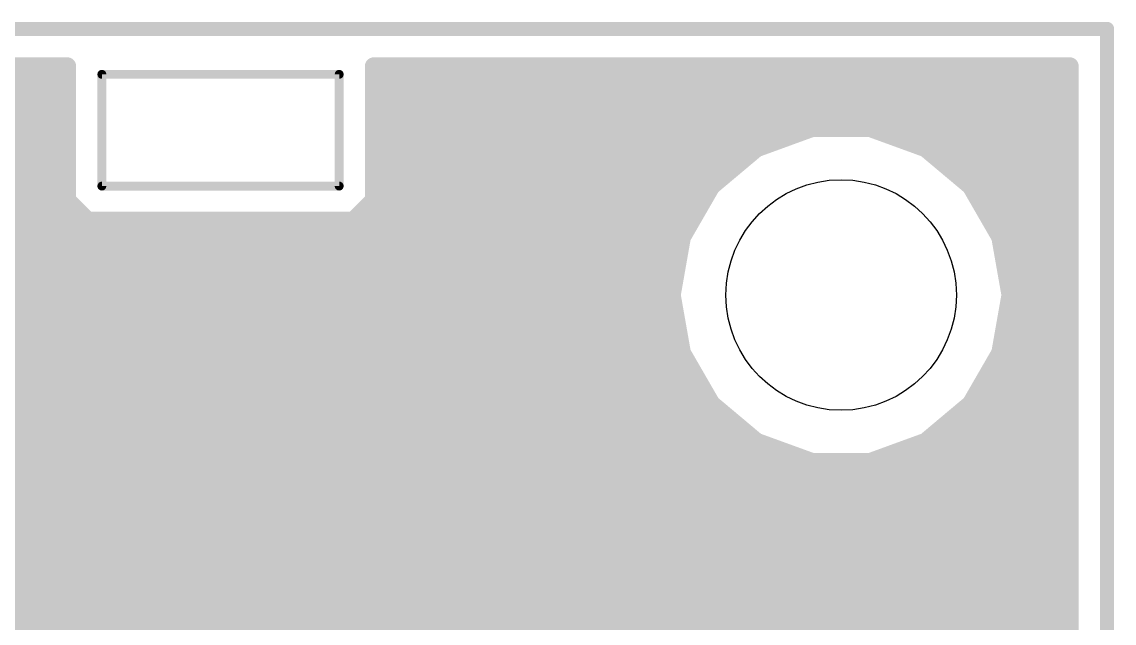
# Model space of a CAD drawing. Extents: x -0.1 to 53.2, y -0.1 to 25.5.
# Drawn here: x 9.85 to 25.5, y 16.89 to 25.5 of the extents above; entities that cross this region are included whole.
import ezdxf

# ---------------------------------------------------------------- set-up
doc = ezdxf.new("R2010")
doc.units = 0
doc.layers.add('16', color=175, linetype='CONTINUOUS')
doc.layers.add('20', color=7, linetype='CONTINUOUS')

msp = doc.modelspace()

# ---------------------------------------------------------------- linework, layer by layer
at = {"layer": '16', "const_width": 0.254}
for points in [[(0.5334, 24.8666), (10.5047, 24.8666)], [(10.5047, 24.8666), (10.5047, 22.9448)], [(14.8953, 22.9448), (14.8953, 24.8666)], [(14.8953, 24.8666), (24.8666, 24.8666)], [(24.8666, 24.8666), (24.8666, 14.8953)], [(0.5334, 24.638), (10.5047, 24.638)], [(14.8953, 24.638), (24.8666, 24.638)], [(0.5334, 24.384), (10.5047, 24.384)], [(14.8953, 24.384), (24.8666, 24.384)], [(0.5334, 24.13), (10.5047, 24.13)], [(14.8953, 24.13), (24.8666, 24.13)], [(21.169, 23.9776), (20.3778, 23.6896)], [(22.011, 23.9776), (21.169, 23.9776)], [(22.8022, 23.6896), (22.011, 23.9776)], [(4.5101, 23.876), (10.5047, 23.876)], [(14.8953, 23.876), (20.8899, 23.876)], [(22.2901, 23.876), (24.8666, 23.876)], [(20.3778, 23.6896), (19.7328, 23.1484)], [(20.3778, 23.6896), (20.3778, 23.6896)], [(23.4472, 23.1484), (22.8022, 23.6896)], [(22.8022, 23.6896), (22.8022, 23.6896)], [(5.1028, 23.622), (10.5047, 23.622)], [(14.8953, 23.622), (20.2972, 23.622)], [(22.8828, 23.622), (24.8666, 23.622)], [(5.4055, 23.368), (10.5047, 23.368)], [(14.8953, 23.368), (19.9945, 23.368)], [(23.1855, 23.368), (24.8666, 23.368)], [(5.6871, 23.114), (10.5047, 23.114)], [(14.8953, 23.114), (19.7129, 23.114)], [(19.7328, 23.1484), (19.3118, 22.4192)], [(19.7328, 23.1484), (19.7328, 23.1484)], [(19.7328, 23.1484), (19.7328, 23.1484)], [(23.8682, 22.4192), (23.4472, 23.1484)], [(23.4472, 23.1484), (23.4472, 23.1484)], [(23.4671, 23.114), (24.8666, 23.114)], [(10.5047, 22.9448), (10.7948, 22.6547)], [(14.6052, 22.6547), (14.8953, 22.9448)], [(5.8337, 22.86), (10.5895, 22.86)], [(14.8105, 22.86), (19.5663, 22.86)], [(23.6137, 22.86), (24.8666, 22.86)], [(5.9804, 22.606), (19.4196, 22.606)], [(10.7948, 22.6547), (14.6052, 22.6547)], [(23.7604, 22.606), (24.8666, 22.606)], [(19.3118, 22.4192), (19.1656, 21.59)], [(19.3118, 22.4192), (19.3118, 22.4192)], [(24.0144, 21.59), (23.8682, 22.4192)], [(23.8682, 22.4192), (23.8682, 22.4192)], [(6.1001, 22.352), (19.2999, 22.352)], [(23.8801, 22.352), (24.8666, 22.352)], [(6.1449, 22.098), (19.2551, 22.098)], [(23.9249, 22.098), (24.8666, 22.098)], [(6.1896, 21.844), (19.2104, 21.844)], [(23.9696, 21.844), (24.8666, 21.844)], [(6.2344, 21.59), (19.1656, 21.59)], [(19.1656, 21.59), (19.1656, 21.59)], [(19.1656, 21.59), (19.3118, 20.7608)], [(23.8682, 20.7608), (24.0144, 21.59)], [(24.0144, 21.59), (24.0144, 21.59)], [(24.0144, 21.59), (24.8666, 21.59)], [(6.1896, 21.336), (19.2104, 21.336)], [(23.9696, 21.336), (24.8666, 21.336)], [(6.1449, 21.082), (19.2551, 21.082)], [(23.9249, 21.082), (24.8666, 21.082)], [(6.1001, 20.828), (19.2999, 20.828)], [(19.3118, 20.7608), (19.3118, 20.7608)], [(19.3118, 20.7608), (19.7328, 20.0316)], [(23.4472, 20.0316), (23.8682, 20.7608)], [(23.8682, 20.7608), (23.8682, 20.7608)], [(23.8801, 20.828), (24.8666, 20.828)], [(5.9804, 20.574), (19.4196, 20.574)], [(23.7604, 20.574), (24.8666, 20.574)], [(5.8337, 20.32), (19.5663, 20.32)], [(23.6137, 20.32), (24.8666, 20.32)], [(5.6871, 20.066), (19.7129, 20.066)], [(23.4671, 20.066), (24.8666, 20.066)], [(19.7328, 20.0316), (19.7328, 20.0316)], [(19.7328, 20.0316), (20.3778, 19.4904)], [(22.8022, 19.4904), (23.4472, 20.0316)], [(23.4472, 20.0316), (23.4472, 20.0316)], [(23.4472, 20.0316), (23.4472, 20.0316)], [(5.4055, 19.812), (19.9945, 19.812)], [(23.1855, 19.812), (24.8666, 19.812)], [(5.1028, 19.558), (20.2972, 19.558)], [(20.3778, 19.4904), (20.3778, 19.4904)], [(20.3778, 19.4904), (21.169, 19.2024)], [(22.011, 19.2024), (22.8022, 19.4904)], [(22.8022, 19.4904), (22.8022, 19.4904)], [(22.8828, 19.558), (24.8666, 19.558)], [(4.5101, 19.304), (20.8899, 19.304)], [(22.2901, 19.304), (24.8666, 19.304)], [(21.169, 19.2024), (21.3691, 19.2024)], [(21.3691, 19.2024), (22.011, 19.2024)], [(0.5334, 19.05), (24.8666, 19.05)], [(0.5334, 18.796), (24.8666, 18.796)], [(0.5334, 18.542), (24.8666, 18.542)], [(0.5334, 18.288), (24.8666, 18.288)], [(0.5334, 18.034), (24.8666, 18.034)], [(0.5334, 17.78), (24.8666, 17.78)], [(0.5334, 17.526), (24.8666, 17.526)], [(0.5334, 17.272), (24.8666, 17.272)], [(0.5334, 17.018), (24.8666, 17.018)], [(0.5334, 16.764), (24.8666, 16.764)]]:
    msp.add_lwpolyline(points, dxfattribs=at)
at = {"layer": '16', "const_width": 0.127}
for points in [[(10.5682, 24.8666, 1), (10.4412, 24.8666)], [(10.5047, 24.8031, 1), (10.5047, 24.9301)], [(14.9588, 24.8666, 1), (14.8318, 24.8666)], [(14.8953, 24.9301, 1), (14.8953, 24.8031)], [(24.9301, 24.8666, 1), (24.8031, 24.8666)], [(24.8666, 24.8031, 1), (24.8666, 24.9301)], [(10.5047, 24.5745, 1), (10.5047, 24.7015)], [(14.8953, 24.7015, 1), (14.8953, 24.5745)], [(24.8666, 24.5745, 1), (24.8666, 24.7015)], [(10.5047, 24.3205, 1), (10.5047, 24.4475)], [(14.8953, 24.4475, 1), (14.8953, 24.3205)], [(24.8666, 24.3205, 1), (24.8666, 24.4475)], [(10.5047, 24.0665, 1), (10.5047, 24.1935)], [(14.8953, 24.1935, 1), (14.8953, 24.0665)], [(24.8666, 24.0665, 1), (24.8666, 24.1935)], [(21.169, 24.0411, 1), (21.169, 23.9141)], [(21.1907, 23.9179, 1), (21.1473, 24.0373)], [(22.0327, 24.0373, 1), (21.9893, 23.9179)], [(22.011, 23.9141, 1), (22.011, 24.0411)], [(10.5047, 23.8125, 1), (10.5047, 23.9395)], [(14.8953, 23.9395, 1), (14.8953, 23.8125)], [(20.8899, 23.8125, 1), (20.8899, 23.9395)], [(22.2901, 23.9395, 1), (22.2901, 23.8125)], [(24.8666, 23.8125, 1), (24.8666, 23.9395)], [(20.3778, 23.7531, 1), (20.3778, 23.6261)], [(20.3561, 23.7493, 1), (20.3995, 23.6299)], [(20.4186, 23.641, 1), (20.337, 23.7383)], [(20.3778, 23.6261, 1), (20.3778, 23.7531)], [(22.843, 23.7383, 1), (22.7614, 23.641)], [(22.8022, 23.7531, 1), (22.8022, 23.6261)], [(22.7805, 23.6299, 1), (22.8239, 23.7493)], [(22.8022, 23.6261, 1), (22.8022, 23.7531)], [(10.5047, 23.5585, 1), (10.5047, 23.6855)], [(14.8953, 23.6855, 1), (14.8953, 23.5585)], [(20.2972, 23.5585, 1), (20.2972, 23.6855)], [(22.8828, 23.6855, 1), (22.8828, 23.5585)], [(24.8666, 23.5585, 1), (24.8666, 23.6855)], [(10.5047, 23.3045, 1), (10.5047, 23.4315)], [(14.8953, 23.4315, 1), (14.8953, 23.3045)], [(19.9945, 23.3045, 1), (19.9945, 23.4315)], [(23.1855, 23.4315, 1), (23.1855, 23.3045)], [(24.8666, 23.3045, 1), (24.8666, 23.4315)], [(10.5047, 23.0505, 1), (10.5047, 23.1775)], [(14.8953, 23.1775, 1), (14.8953, 23.0505)], [(19.7328, 23.2119, 1), (19.7328, 23.0849)], [(19.7963, 23.1484, 1), (19.6693, 23.1484)], [(19.692, 23.197, 1), (19.7736, 23.0998)], [(19.6693, 23.1484, 1), (19.7963, 23.1484)], [(19.7878, 23.1166, 1), (19.6778, 23.1801)], [(19.7129, 23.0505, 1), (19.7129, 23.1775)], [(19.7328, 23.0849, 1), (19.7328, 23.2119)], [(23.5022, 23.1801, 1), (23.3922, 23.1166)], [(23.5107, 23.1484, 1), (23.3837, 23.1484)], [(23.3837, 23.1484, 1), (23.5107, 23.1484)], [(23.4671, 23.1775, 1), (23.4671, 23.0505)], [(23.4064, 23.0997, 1), (23.488, 23.197)], [(24.8666, 23.0505, 1), (24.8666, 23.1775)], [(10.5496, 22.9897, 1), (10.4598, 22.8999)], [(10.4412, 22.9448, 1), (10.5682, 22.9448)], [(14.8318, 22.9448, 1), (14.9588, 22.9448)], [(14.9402, 22.8999, 1), (14.8504, 22.9897)], [(10.5895, 22.7965, 1), (10.5895, 22.9235)], [(14.8105, 22.9235, 1), (14.8105, 22.7965)], [(19.5663, 22.7965, 1), (19.5663, 22.9235)], [(23.6137, 22.9235, 1), (23.6137, 22.7965)], [(24.8666, 22.7965, 1), (24.8666, 22.9235)], [(10.7948, 22.7182, 1), (10.7948, 22.5912)], [(10.7499, 22.6098, 1), (10.8397, 22.6996)], [(14.5603, 22.6996, 1), (14.6501, 22.6098)], [(14.6052, 22.5912, 1), (14.6052, 22.7182)], [(19.4196, 22.5425, 1), (19.4196, 22.6695)], [(23.7604, 22.6695, 1), (23.7604, 22.5425)], [(24.8666, 22.5425, 1), (24.8666, 22.6695)], [(19.3753, 22.4192, 1), (19.2483, 22.4192)], [(19.3743, 22.4082, 1), (19.2492, 22.4302)], [(23.9308, 22.4302, 1), (23.8057, 22.4082)], [(23.9317, 22.4192, 1), (23.8047, 22.4192)], [(19.2568, 22.451, 1), (19.3668, 22.3875)], [(19.2483, 22.4192, 1), (19.3753, 22.4192)], [(19.2999, 22.2885, 1), (19.2999, 22.4155)], [(23.8047, 22.4192, 1), (23.9317, 22.4192)], [(23.8132, 22.3875, 1), (23.9232, 22.451)], [(23.8801, 22.4155, 1), (23.8801, 22.2885)], [(24.8666, 22.2885, 1), (24.8666, 22.4155)], [(19.2551, 22.0345, 1), (19.2551, 22.1615)], [(23.9249, 22.1615, 1), (23.9249, 22.0345)], [(24.8666, 22.0345, 1), (24.8666, 22.1615)], [(19.2104, 21.7805, 1), (19.2104, 21.9075)], [(23.9696, 21.9075, 1), (23.9696, 21.7805)], [(24.8666, 21.7805, 1), (24.8666, 21.9075)], [(19.2281, 21.601, 1), (19.103, 21.579)], [(19.103, 21.601, 1), (19.2281, 21.579)], [(19.2291, 21.59, 1), (19.1021, 21.59)], [(19.1021, 21.59, 1), (19.2291, 21.59)], [(19.1656, 21.5265, 1), (19.1656, 21.6535)], [(24.0779, 21.59, 1), (23.9509, 21.59)], [(24.0144, 21.6535, 1), (24.0144, 21.5265)], [(23.9509, 21.59, 1), (24.0779, 21.59)], [(24.077, 21.579, 1), (23.9519, 21.601)], [(23.9519, 21.579, 1), (24.077, 21.601)], [(24.8666, 21.5265, 1), (24.8666, 21.6535)], [(19.2104, 21.2725, 1), (19.2104, 21.3995)], [(23.9696, 21.3995, 1), (23.9696, 21.2725)], [(24.8666, 21.2725, 1), (24.8666, 21.3995)], [(19.2551, 21.0185, 1), (19.2551, 21.1455)], [(23.9249, 21.1455, 1), (23.9249, 21.0185)], [(24.8666, 21.0185, 1), (24.8666, 21.1455)], [(19.3753, 20.7608, 1), (19.2483, 20.7608)], [(19.3668, 20.7925, 1), (19.2568, 20.729)], [(19.2483, 20.7608, 1), (19.3753, 20.7608)], [(19.2492, 20.7498, 1), (19.3743, 20.7718)], [(19.2999, 20.7645, 1), (19.2999, 20.8915)], [(23.9317, 20.7608, 1), (23.8047, 20.7608)], [(23.8057, 20.7718, 1), (23.9308, 20.7498)], [(23.8047, 20.7608, 1), (23.9317, 20.7608)], [(23.9232, 20.729, 1), (23.8132, 20.7925)], [(23.8801, 20.8915, 1), (23.8801, 20.7645)], [(24.8666, 20.7645, 1), (24.8666, 20.8915)], [(19.4196, 20.5105, 1), (19.4196, 20.6375)], [(23.7604, 20.6375, 1), (23.7604, 20.5105)], [(24.8666, 20.5105, 1), (24.8666, 20.6375)], [(19.5663, 20.2565, 1), (19.5663, 20.3835)], [(23.6137, 20.3835, 1), (23.6137, 20.2565)], [(24.8666, 20.2565, 1), (24.8666, 20.3835)], [(19.7129, 20.0025, 1), (19.7129, 20.1295)], [(23.4671, 20.1295, 1), (23.4671, 20.0025)], [(24.8666, 20.0025, 1), (24.8666, 20.1295)], [(19.7963, 20.0316, 1), (19.6693, 20.0316)], [(19.7736, 20.0802, 1), (19.692, 19.983)], [(19.6693, 20.0316, 1), (19.7963, 20.0316)], [(19.6778, 19.9999, 1), (19.7878, 20.0634)], [(23.4472, 20.0951, 1), (23.4472, 19.9681)], [(23.5107, 20.0316, 1), (23.3837, 20.0316)], [(23.3922, 20.0634, 1), (23.5022, 19.9999)], [(23.3837, 20.0316, 1), (23.5107, 20.0316)], [(23.488, 19.983, 1), (23.4064, 20.0802)], [(23.4472, 19.9681, 1), (23.4472, 20.0951)], [(19.9945, 19.7485, 1), (19.9945, 19.8755)], [(23.1855, 19.8755, 1), (23.1855, 19.7485)], [(24.8666, 19.7485, 1), (24.8666, 19.8755)], [(20.2972, 19.4945, 1), (20.2972, 19.6215)], [(20.3778, 19.5539, 1), (20.3778, 19.4269)], [(20.3995, 19.55, 1), (20.3561, 19.4307)], [(20.337, 19.4417, 1), (20.4186, 19.539)], [(20.3778, 19.4269, 1), (20.3778, 19.5539)], [(22.8022, 19.5539, 1), (22.8022, 19.4269)], [(22.7614, 19.539, 1), (22.843, 19.4417)], [(22.8239, 19.4307, 1), (22.7805, 19.55)], [(22.8022, 19.4269, 1), (22.8022, 19.5539)], [(22.8828, 19.6215, 1), (22.8828, 19.4945)], [(24.8666, 19.4945, 1), (24.8666, 19.6215)], [(20.8899, 19.2405, 1), (20.8899, 19.3675)], [(22.2901, 19.3675, 1), (22.2901, 19.2405)], [(24.8666, 19.2405, 1), (24.8666, 19.3675)], [(21.169, 19.2659, 1), (21.169, 19.1389)], [(21.1473, 19.1427, 1), (21.1907, 19.2621)], [(21.3691, 19.2659, 1), (21.3691, 19.1389)], [(21.3691, 19.1389, 1), (21.3691, 19.2659)], [(21.9893, 19.2621, 1), (22.0327, 19.1427)], [(22.011, 19.1389, 1), (22.011, 19.2659)], [(24.8666, 18.9865, 1), (24.8666, 19.1135)], [(24.8666, 18.7325, 1), (24.8666, 18.8595)], [(24.8666, 18.4785, 1), (24.8666, 18.6055)], [(24.8666, 18.2245, 1), (24.8666, 18.3515)], [(24.8666, 17.9705, 1), (24.8666, 18.0975)], [(24.8666, 17.7165, 1), (24.8666, 17.8435)], [(24.8666, 17.4625, 1), (24.8666, 17.5895)], [(24.8666, 17.2085, 1), (24.8666, 17.3355)], [(24.8666, 16.9545, 1), (24.8666, 17.0815)], [(24.8666, 16.7005, 1), (24.8666, 16.8275)]]:
    msp.add_lwpolyline(points, format="xyb", dxfattribs=at)
at = {"layer": '20'}
for points, const_width in [([(0, 25.4), (25.4, 25.4)], 0.2032), ([(25.4, 25.4), (25.4, 0)], 0.2032), ([(14.4, 24.75), (11, 24.75)], 0.127), ([(11, 24.75), (11, 23.15)], 0.127), ([(14.4, 23.15), (14.4, 24.75)], 0.127), ([(14.4, 23.15), (11, 23.15)], 0.127)]:
    msp.add_lwpolyline(points, dxfattribs=dict(at, const_width=const_width))
for points, const_width in [([(25.4508, 25.4, 1), (25.3492, 25.4)], 0.1016), ([(25.4, 25.3492, 1), (25.4, 25.4508)], 0.1016), ([(11.0318, 24.75, 1), (10.9682, 24.75)], 0.0635), ([(11, 24.7817, 1), (11, 24.7183)], 0.0635), ([(14.4318, 24.75, 1), (14.3682, 24.75)], 0.0635), ([(14.4, 24.7183, 1), (14.4, 24.7817)], 0.0635), ([(10.9682, 23.15, 1), (11.0318, 23.15)], 0.0635), ([(11, 23.1818, 1), (11, 23.1183)], 0.0635), ([(14.3682, 23.15, 1), (14.4318, 23.15)], 0.0635), ([(14.4, 23.1183, 1), (14.4, 23.1818)], 0.0635)]:
    msp.add_lwpolyline(points, format="xyb", dxfattribs=dict(at, const_width=const_width))
msp.add_circle((21.59, 21.59), 1.651, dxfattribs=at)

doc.saveas('drawing.dxf')
